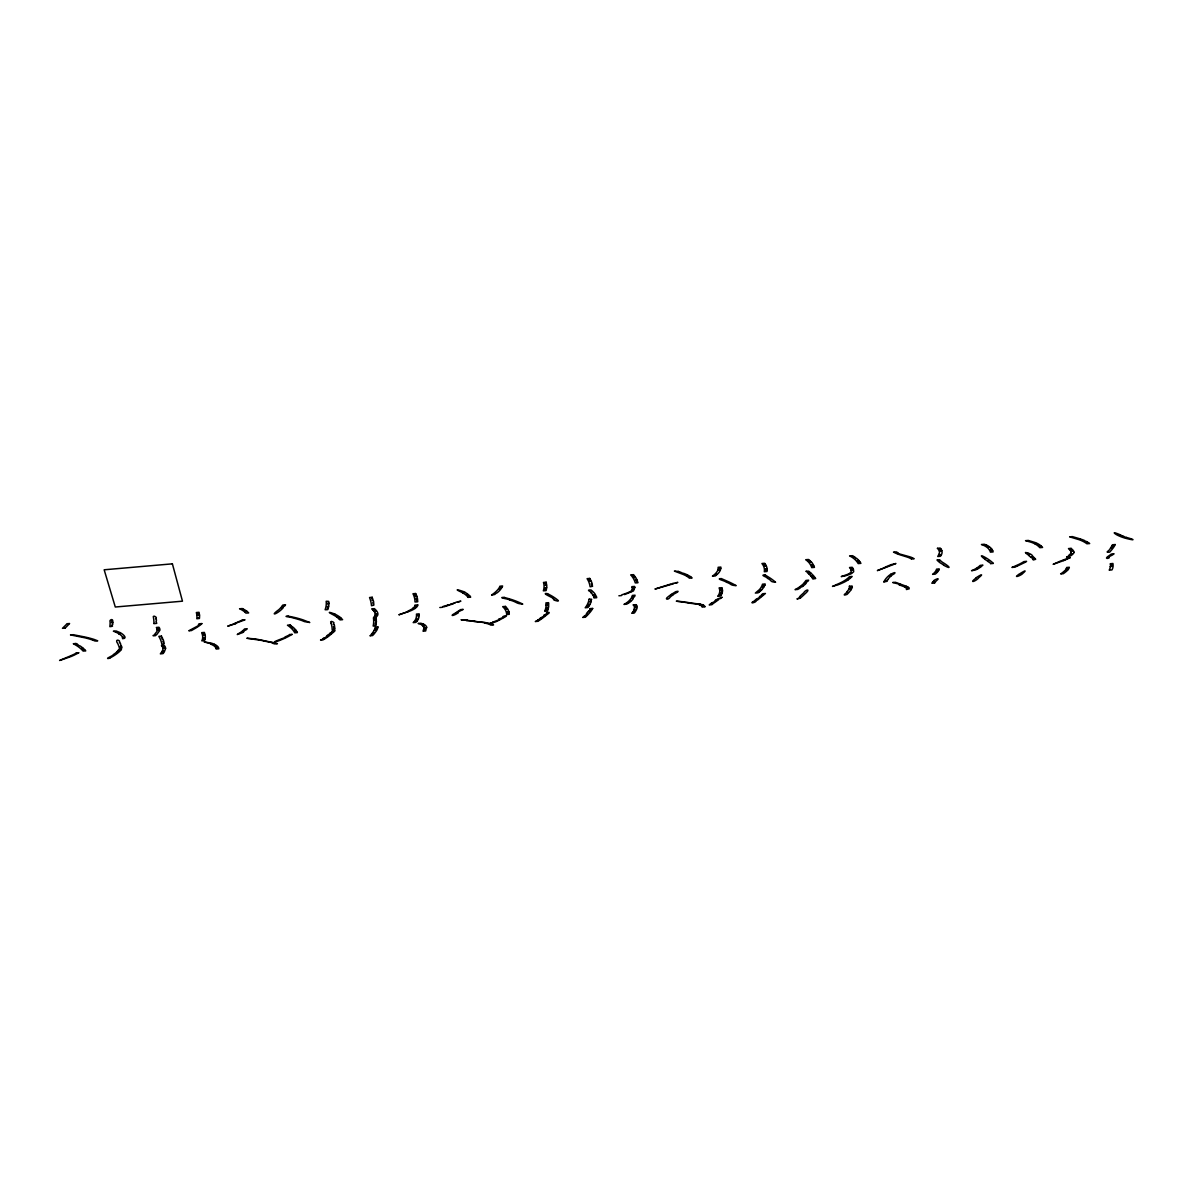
<?xml version="1.0" encoding="UTF-8"?>
<svg xmlns="http://www.w3.org/2000/svg" width="1193" height="1193" viewBox="0 0 1193 1193"><rect width="100%" height="100%" fill="white"/><g stroke="black" fill="none" stroke-linecap="round" stroke-linejoin="round"><path stroke-width="1.5" d="M886.339 567.003L877.377 570.597L893.676 564.453M156.596 623.193C156.223 620.256 155.448 622.835 156.507 620.151C155.985 617.691 154.792 620.077 156.238 618.123C157.625 617.646 151.839 613.798 153.554 618.257A40.875 31.376 15.3 0 1 153.942 623.432M936.073 571.641L937.504 572.014A14.555 11.557 -18.1 0 1 935.282 574.116L932.598 574.355A15.733 12.482 -18 0 0 933.537 573.565A12.497 9.917 -18 0 0 935.566 571.253A9.544 7.561 -18.1 0 0 936.565 569.15L939.264 568.912A9.007 7.128 -18.2 0 1 938.816 570.045L937.191 570.418L938.682 570.299A10.588 8.396 -18.1 0 1 937.713 571.745L936.073 571.894M852.234 587.045L852.249 586.896A2.505 1.998 -14.9 0 0 852.041 586.017L849.356 586.24M1126.222 537.357C1142.044 541.831 1126.013 539.117 1120.018 536.343A45.349 34.612 -25.5 0 1 1116.201 534.509C1109.401 530.095 1122.255 535.523 1120.466 535.075A45.766 34.91 -25.5 0 0 1122.762 536.104L1122.673 536.254M939.145 553.865L937.728 556.52L940.442 556.296A9.768 7.769 -18.7 0 0 941.232 555.118L939.741 555.252L941.366 554.864A7.755 6.174 -18.7 0 0 941.874 550.734L940.263 550.868L941.784 550.495A9.156 7.292 -18.7 0 0 941.113 549.168L939.458 549.302L940.949 548.929A11.483 9.126 -18.6 0 0 940.203 548.064L937.474 548.303M631.604 597.216L631.813 596.783A21.146 17.358 -4.5 0 0 632.394 595.426L635.079 595.203A21.31 17.507 -4.6 0 1 634.601 596.321L633.006 596.47L634.482 596.575L632.066 598.155L633.289 598.618A17.284 14.197 -4.8 0 1 631.38 600.854L629.71 600.989L630.694 601.481A18.089 14.853 -4.8 0 1 629.188 602.644L627.443 602.793L628.457 603.121A25.739 21.176 -4.6 0 1 626.608 604.18L623.939 604.419A19.416 15.941 -4.6 0 0 631.395 597.932M1111.533 546.543C1109.714 547.691 1114.083 547.796 1110.638 547.9M934.566 583.004L935.909 581.274A21.206 16.583 -18.2 0 1 936.535 580.618C941.784 576.487 932.732 580.409 933.567 581.14A17.82 13.958 -18.1 0 0 933.045 581.707L934.477 581.587L932.822 581.96A10.588 8.306 -18 0 0 931.867 583.243L934.537 583.049M1110.519 548.064C1109.46 551.39 1103.987 552.493 1109.609 552.18A43.887 33.851 -23.1 0 0 1112.398 548.959L1113.352 547.691A17.701 13.541 -23.3 0 0 1115.201 544.545M1068.227 569.523L1067.094 570.716A29.393 22.697 -21.8 0 1 1063.321 573.684L1060.652 573.937A26.216 20.236 -21.7 0 0 1064.812 570.597L1066.438 570.433L1065.528 569.762A7.337 5.622 -21.7 0 0 1066.169 568.867L1067.795 568.479L1066.303 568.614A4.384 3.355 -21.8 0 0 1066.646 567.495L1069.346 567.257A5.592 4.295 -21.8 0 1 1068.197 569.508M804.41 582.482L804.947 581.826A22.354 18.163 -12.8 0 0 805.931 580.439L808.63 580.201A22.324 18.149 -12.9 0 1 807.81 581.364L804.693 583.243L806.11 583.362A25.441 20.684 -12.8 0 1 803.098 586.017L801.368 586.166L802.725 586.3A29.691 24.173 -12.8 0 1 802.069 586.777L798.669 588.015L799.966 588.134A42.441 34.716 -12.6 0 1 797.729 589.417L795.045 589.64A30.272 24.68 -12.7 0 0 804.47 582.676M1080.261 538.923L1072.373 536.611L1069.644 536.85L1079.039 539.683A50.926 39.011 -21.3 0 1 1080.306 540.146L1080.933 540.026M198.992 624.103L198.858 624.222A20.251 15.822 13.5 0 1 198.396 624.64L199.395 625.102L188.792 630.784L191.447 630.56L195.95 627.965A85.956 67.434 15.8 0 0 197.889 626.743L200.051 625.221A30.198 23.606 13.8 0 0 200.618 624.774A22.264 17.403 13.5 0 0 201.528 623.999L201.721 623.805M65.138 628.07C68.135 625.132 66.733 626.37 69.209 623.954A34.418 26.052 17.4 0 0 69.567 623.507L66.897 623.745A36.267 27.424 17.5 0 1 65.943 624.893L62.468 628.293L65.078 628.115M975.561 578.411C968.358 583.988 976.456 580.916 978.767 577.74C987.058 570.761 974.308 578.56 975.725 578.262M754.751 600.333L757.033 599.751M757.644 599.945L765.429 593.488L762.745 593.726L761.417 594.919L762.804 595.039L759.449 596.589L760.702 596.813L755.706 599.602L757.033 599.512M752.932 601.749C749.472 603.837 755.423 602.704 756.347 600.944M1018.613 574.638C1012.544 578.381 1021.208 575.727 1023.176 573.058C1029.902 567.137 1016.794 575.593 1018.733 574.549M113.514 654.569C115.87 654.39 102.449 659.893 109.786 658.208M719.916 598.811L722.197 597.216L717.082 599.154M715.964 599.93L715.114 600.511L716.441 600.392M718.693 599.647L713.593 603.255A21.578 17.388 -9.5 0 0 711.878 604.687L709.209 604.926A19.327 15.584 -9.3 0 1 710.566 603.762L712.266 603.613M890.768 574.31C897.494 570.612 894.705 573.922 892.603 574.698A22.011 17.403 -16.9 0 0 891.246 575.757L889.546 576.159L890.947 576.04A16.732 13.257 -16.8 0 0 887.935 579.47M671.331 594.412L675.715 591.683C683.35 589.745 670.034 595.739 673.016 594.86A27.275 22.1 -7.9 0 0 670.406 596.903C668.214 600.541 663.815 599.512 668.557 596.44A33.255 26.902 -7.9 0 1 671.346 594.412M238.883 633.513L237.258 634.527L242.537 632.648A45.692 36.014 12.8 0 0 243.775 631.783L242.403 631.649L246.25 629.725A21.34 16.777 11.9 0 0 247.205 628.711L244.55 628.95A23.92 18.805 12.1 0 1 242.582 630.858L242.447 630.978A45.826 36.088 12.9 0 1 238.883 633.513M455.95 612.695L460.528 609.623L463.197 609.384L456.815 612.635L458.037 612.814M455.458 612.993C447.957 617.079 454.965 615.469 457.873 612.919M849.073 573.654L851.698 572.715L850.311 572.834A3.132 2.52 -15.3 0 0 851.131 570.448L852.607 569.971L851.012 570.105A9.007 7.262 -15 0 0 850.743 569.449M839.991 584.078L843.376 582.542A30.302 24.546 -14.8 0 0 848.342 579.738L846.97 579.589L848.715 579.44A23.249 18.79 -14.9 0 0 849.834 578.575C851.936 577.337 846.911 578.217 850.922 577.636A22.921 18.521 -14.9 0 0 852.13 576.443L849.431 576.681A22.876 18.506 -14.8 0 1 847.03 578.903A31.913 25.888 -14.7 0 1 839.917 583.094L837.054 584.406M1062.202 560.307L1070.3 557.593L1064.902 560.084M836.815 584.51L832.49 586.419L838.903 584.54M1064.723 560.158L1063.798 560.561M1060.711 560.949L1053.151 564.304L1063.604 560.635M1014.199 566.481L1018.33 564.632A50.911 40.159 -21.3 0 0 1019.672 563.991L1021.044 563.275A33.613 26.365 -21.2 0 0 1023.877 561.605L1026.576 561.366A32.211 25.247 -21.3 0 1 1024.459 562.649L1016.943 566.228M1016.898 566.243L1015.094 567.003M894.154 564.259L895.928 563.499L890.962 564.692M1013.901 566.6L1011.903 567.436L1014.602 567.197M890.649 564.826L885.176 567.152L886.623 567.107M455.935 602.182L460.871 601.138L457.486 602.361M843.869 575.682L846.836 574.623A19.55 15.822 -15.3 0 0 849.088 573.669M846.091 575.608L849.207 574.519A24.188 19.595 -15.4 0 0 851.325 573.654L853.681 571.775L853.442 569.21M842.914 576.01L841.244 576.577L845.375 575.846M450.507 604.061L455.234 602.972L454.145 602.823M453.176 603.837L443.811 606.879M621.866 594.83L625.922 593.428A41.054 34.12 -4.6 0 0 627.906 592.667L628.338 592.474A21.37 17.641 -4.9 0 0 628.92 592.22L630.769 592.056L629.516 591.922A6.83 5.607 -5.2 0 0 632.424 589.61M624.535 594.591L633.468 590.938L634.885 587.403M446.063 605.522L448.762 605.134L447.718 604.985M444.78 605.955L442.842 606.566M675.611 583.109L677.833 582.378L672.434 583.496M670.869 583.988L654.957 589.074L673.657 583.72M246.668 611.129L244.953 611.04L246.369 610.92A19.207 15.106 11.6 0 0 244.714 609.847L242.716 609.608L244.088 609.489A27.32 21.429 11.6 0 0 242.239 608.549L239.569 608.773A21.519 16.896 11.7 0 1 245.385 612.412M720.333 570.105L718.827 569.986L720.438 569.851A9.723 8.008 -9.5 0 0 720.796 568.435L719.26 568.315L720.826 568.181A9.022 7.426 -9.5 0 0 720.84 567.078L718.126 567.301A9.246 7.605 -9.4 0 1 717.947 569.374M766.383 566.108L764.788 566.257L766.279 565.885A14.808 12.109 -11.3 0 0 765.563 564.543L763.938 564.692L765.414 564.319A15.509 12.691 -11.3 0 0 764.624 563.275L761.909 563.514A14.883 12.184 -11.2 0 1 764.087 567.54A15.017 12.288 -11.2 0 1 764.31 571.715L767.01 571.477A15.628 12.78 -11.3 0 0 767.129 570.373L765.578 570.254L767.129 570.12A14.987 12.258 -11.3 0 0 767.069 568.748L765.503 568.882L767.039 568.509A14.555 11.9 -11.4 0 0 766.428 566.243M811.508 562.201L809.853 562.35L811.3 561.978L809.987 560.695L808.317 560.844L809.734 560.471A23.129 18.775 -13 0 0 808.451 559.487L805.737 559.711A22.458 18.238 -12.9 0 1 807.944 561.545A21.071 17.12 -13 0 1 809.704 563.588A21.399 17.373 -13 0 1 811.732 567.614L814.446 567.376A22.175 17.999 -13 0 0 814.058 566.302L812.463 566.451L813.954 566.079A21.355 17.328 -13.1 0 0 813.298 564.736L811.687 564.885L813.164 564.513A20.907 16.97 -13.1 0 0 811.598 562.306M1035.449 542.621L1028.262 540.429L1025.533 540.668L1030.648 542.099A34.09 26.455 -20.6 0 1 1034.987 543.889L1035.211 544.023M858.9 560.546L857.454 560.919L859.094 560.77M1126.043 537.297C1123.418 537.67 1126.267 536.895 1122.762 536.104M153.927 623.626L156.581 623.402M491.68 595.053C497.332 594.203 493.41 594.382 497.183 592.757A24.844 20.49 2.1 0 0 500.836 589.133L499.36 588.999L501.522 588.119A16.851 13.898 1.8 0 0 501.97 587.388L500.478 587.269L502.104 587.135A14.987 12.348 1.7 0 0 502.626 585.987L499.927 586.21A15.912 13.108 1.9 0 1 498.823 588.358L498.54 588.775A31.182 25.754 2.5 0 1 491.605 594.964M467.999 597.365L470.698 597.126A13.168 10.737 2.9 0 0 469.908 596.097L468.282 596.246L469.699 595.874A14.152 11.542 2.9 0 0 468.819 594.994L466.717 594.755L468.103 594.382A20.997 17.105 3.1 0 0 464.733 592.25C466.403 592.31 450.775 587.254 460.244 591.594A33.046 26.798 3.4 0 1 462.63 592.787L463.063 593.025M712.579 576.189L715.278 575.951A22.249 18.372 -9.1 0 0 716.814 574.728L715.412 574.608L717.754 573.848A12.84 10.573 -9.4 0 0 720.363 570.105M911.467 558.98L914.181 558.742A19.774 15.748 -17.1 0 0 912.362 557.802L910.587 557.951L911.899 557.593A34.701 27.558 -16.6 0 0 909.782 556.803L896.778 553.179L898.105 552.821A31.272 25.187 -18.8 0 1 896.241 551.867L893.512 552.105A32.181 25.933 -18.7 0 0 895.809 553.239L897.032 553.761A57.562 46.542 -19.8 0 0 900.297 554.924L907.068 557.027A27.036 21.504 -16.8 0 1 911.512 558.935M199.32 623.775L201.99 623.536M417.61 604.881L414.925 605.119A4.31 3.504 5.1 0 1 414.717 606.223L416.208 606.342L414.597 606.476A6.591 5.354 5.2 0 1 413.33 607.953L414.746 608.087L413.017 608.236M1071.21 548.333L1068.496 548.571A22.652 17.448 -21.7 0 1 1069.569 549.585L1071.239 549.436L1069.778 549.809A10.722 8.247 -22.1 0 1 1070.732 551.106L1072.343 550.972L1070.822 551.345A4.31 3.311 -22.3 0 1 1071.06 552.314M1115.157 544.545L1112.428 544.769A11.572 8.843 -23.3 0 1 1111.891 545.917L1113.397 545.783L1111.757 546.17M118.793 633.677L120.165 633.558L118.42 633.468A21.176 16.076 14.7 0 0 116.854 632.663C114.901 632.022 119.658 631.962 115.617 632.096A37.401 28.244 14.6 0 0 113.38 631.201L116.049 630.978A35.954 27.171 14.6 0 1 118.703 632.051C121.522 632.663 128.933 638.583 122.536 638.687A5.234 3.997 14.7 0 0 122.521 637.763L124.012 637.48L122.417 637.375M591.161 592.832C593.965 592.772 584.078 589.581 591.042 589.998C591.847 590.654 592.638 591.355 593.368 592.086A23.547 19.252 -2.6 0 1 594.83 593.711L596.545 596.858A5.711 4.683 -3.4 0 1 596.679 597.708L593.995 597.932A5.711 4.683 -3.3 0 0 593.86 597.096M632.275 589.267L633.856 589.133L632.32 589.029A4.996 4.116 -5.2 0 0 632.186 587.657L633.692 587.284L632.126 587.418A9.619 7.904 -5 0 0 631.798 586.658L634.497 586.434A9.455 7.769 -5.1 0 1 634.84 587.269M439.814 607.52L442.484 607.282M1070.524 553.806L1071.985 553.671L1070.315 554.059A9.708 7.486 -22.3 0 1 1068.764 555.461M374.96 615.543L376.451 615.648L374.841 615.797M1068.645 555.58L1070.032 555.461L1066.572 557.101L1071.105 555.55A8.769 6.74 -22.4 0 0 1074.162 552.434M593.801 596.873L595.292 596.5L593.726 596.634A10.722 8.783 -3 0 0 593.085 595.322L594.546 594.949L592.951 595.083A19.312 15.807 -2.7 0 0 591.266 592.936M618.884 595.784L621.553 595.561M990.667 563.663L993.366 563.424M121.641 646.457L120.12 646.591L122.044 647.739L119.404 647.963L118.942 646.517A52.283 39.265 15.5 0 0 117.958 643.996C113.931 638.419 120.031 640.164 119.598 641.566C119.718 643.668 118.748 641.461 120.538 643.624C121.075 646.248 119.807 643.907 121.582 646.293M884.043 581.96L886.936 581.304A23.353 18.477 -17 0 1 887.294 580.603L885.817 580.723L887.428 580.35A17.999 14.256 -16.9 0 1 887.95 579.47M377.883 626.936L375.228 627.16A9.648 7.725 6.7 0 1 375.034 628.249L376.556 628.353L374.975 628.502A14.48 11.602 6.9 0 1 374.423 629.889L375.884 629.889M590.073 608.624L592.742 608.385M633.185 604.896L635.854 604.672M467.194 620.077L461.035 619.749L487.549 622.88A28.871 23.174 1.5 0 1 491.203 623.775L491.829 624.028A6.77 5.473 1.3 0 1 493.544 624.893L490.875 625.147A6.412 5.19 1.4 0 0 489.473 624.386L490.383 624.118M467.238 620.315L466.254 620.405L474.546 621.046M503.297 617.184C500.165 616.721 512.229 613.426 502.864 618.138A97.677 81.258 4.1 0 1 495.677 621.851L490.472 623.238L493.738 622.448M547.169 613.396C543.769 612.62 552.985 611.01 547.348 614.306A68.165 56.325 1.3 0 1 544.888 616.363A86.895 72.102 2 0 1 537.954 621.285L535.299 621.523L538.908 620.151M590.863 609.623L589.715 609.265A22.607 18.506 -2.4 0 0 589.983 608.788M635.78 605.761L634.199 605.895A3.281 2.684 -5.3 0 0 633.379 605.045M682.724 601.734L676.327 601.183L700.052 604.165M849.55 587.314L851.071 587.18L849.505 587.553A7.039 5.637 -14.7 0 1 848.969 588.91M422.397 624.401L421.174 624.565A6.547 5.264 4.4 0 1 422.889 625.699M503.327 617.422L498.778 619.167L500.031 619.063M547.199 613.634L543.829 615.275L545.186 615.17M590.878 609.862L588.328 611.353L589.67 611.323M635.794 605.984L634.318 606.119A3.967 3.236 -5.3 0 1 634.452 607.461L635.988 607.326M682.739 601.943L681.695 602.033L689.435 602.719M422.859 625.714L424.454 625.579M474.59 621.27L473.576 621.359L485.566 622.701M848.954 588.954L850.43 588.835L848.611 589.566A22.488 18.089 -14.3 0 1 846.985 591.743C850.117 590.669 839.44 596.992 847.03 594.412A39.727 32.092 -14 0 0 850.698 590.252M374.304 630.143L375.899 630.008M424.499 625.818L423.053 625.937A5.592 4.504 4.5 0 1 423.769 628.249L425.29 628.115M500.061 619.301L492.515 622.314L493.708 622.224M545.201 615.394L540.116 618.213L541.443 618.108M589.7 611.562C588.149 610.727 584.689 615.066 587.284 614.141M636.003 607.565L634.408 607.983A12.825 10.454 -4.9 0 1 633.587 610.145L635.064 610.026M688.421 603.047L689.45 602.957M716.456 600.631L711.028 603.39L712.266 603.375M899.194 584.868L900.461 584.51L892.722 582.497L895.406 582.273L906.412 586.315M1110.34 566.645L1111.906 566.272L1110.355 566.407A15.062 11.438 -22.5 0 0 1110.385 565.974L1111.921 564.677L1110.355 564.811A22.354 17 -22.3 0 0 1110.236 563.737L1112.935 563.499A21.817 16.583 -22.4 0 1 1113.069 564.796L1113.084 564.99A12.437 9.425 -22.6 0 1 1111.98 569.926L1109.162 570.135A10.573 8.023 -22.6 0 0 1110.31 566.794M327.046 636.585C324.72 637.33 329.089 633.259 330.864 633.886C326.822 633.2 335.218 631.768 331.863 631.44A32.927 26.261 9.3 0 0 332.4 630.858L335.039 630.635A34.522 27.558 9.2 0 1 333.995 631.768L328.522 636.376A72.549 58.144 10.8 0 1 323.184 639.806L320.544 640.044L324.377 638.643M374.095 632.529L372.693 632.648L373.573 631.395A21.37 17.12 7.2 0 0 374.214 630.307M485.611 622.94L485.104 623.149A26.276 21.086 1.6 0 1 488.578 624.014L490.353 623.879M700.172 604.419L688.495 603.061M214.889 646.502L216.321 646.382L214.651 646.278A13.615 10.513 11.8 0 0 211.161 644.309M327.106 636.823L323.049 638.523L324.332 638.404M374.14 632.767L372.499 632.901A35.417 28.378 7.8 0 1 371.277 634.363L372.648 634.244M425.319 628.353L423.783 628.487A10.305 8.291 4.7 0 1 423.515 629.859L424.991 629.725M541.473 618.332L537.581 620.017L538.878 619.913M587.314 614.38L584.212 616.006L585.584 615.886M635.079 610.264L632.722 611.741L634.094 611.696M700.187 604.657L699.009 604.747A10.2 8.262 -8.2 0 1 700.202 605.119A4.593 3.728 -8.3 0 1 701.544 605.88M701.529 605.88L703.169 605.746M753.365 601.421L754.707 601.302M799.981 597.395C797.535 597.395 804.634 592.682 804.231 592.056C806.364 589.372 811.151 588.626 804.574 594.218A106.55 88.476 -10.7 0 1 800.235 598.185L796.939 598.975L799.981 597.633M372.693 634.467L369.905 635.78L372.559 635.556A42.381 34.015 8 0 0 374.229 633.796L376.227 631.157A15.181 12.154 6.8 0 0 377.987 626.951M425.021 629.964L423.455 630.098A15.628 12.571 4.9 0 1 423.023 631.201L425.662 630.978L426.438 627.667M585.614 616.125L582.691 617.437L585.36 617.213A61.753 50.926 -0.9 0 0 588.149 614.47L590.326 611.994A35.253 28.915 -2 0 0 591.445 610.503L592.011 609.653A24.114 19.744 -2.4 0 0 592.653 608.549M634.124 611.934L631.708 613.217L634.378 612.978A24.248 19.819 -4.5 0 0 636.615 609.265A8.754 7.128 -5.2 0 0 637.211 606.551A3.445 2.804 -5.4 0 0 636.928 605.776A3.251 2.654 -5.4 0 0 636.063 604.806M703.184 605.984L701.752 606.104A2.804 2.282 -8.4 0 1 702.17 607.148L704.824 606.76M753.007 601.69L754.722 601.54M1080.485 538.997L1081.768 539.445A50.941 38.996 -21.3 0 1 1083.035 539.907C1086.748 541.1 1082.871 541.04 1086.51 541.503A32.584 24.978 -21.9 0 1 1087.196 541.89C1089.254 542.726 1084.139 542.651 1088.284 542.561A27.931 21.414 -22.1 0 1 1089.656 543.546L1086.927 543.784A32.763 25.142 -21.9 0 0 1081.544 540.683L1080.664 540.295M899.373 584.928L903.727 586.538A20.818 16.419 -16.1 0 1 904.324 586.807L906.098 586.658L904.771 587.016A7.561 5.98 -16.6 0 1 905.711 587.582L907.888 588.089L906.397 588.462A2.774 2.192 -16.8 0 1 906.412 589.536L909.17 588.82A2.49 1.968 -16.9 0 0 908.842 587.806L908.529 587.463M680.89 572.327C683.634 573.893 682.232 572.536 686.05 574.295A33.493 27.32 -7.2 0 1 688.286 575.324L686.944 575.682L689.226 575.846A18.626 15.241 -7.7 0 1 690.658 576.741L689.256 577.114L690.941 576.965A14.45 11.841 -7.8 0 1 692.119 577.964L689.42 578.202A15.345 12.571 -7.7 0 0 687.362 576.592L685.826 575.682A34.343 28.021 -7 0 0 683.127 574.429L674.403 571.104L678.504 571.432M680.129 572.043C675.864 572.058 680.472 572.058 678.638 571.477M263.578 640.954L273.182 642.788L272.377 643.221A40.681 31.51 9.6 0 1 274.808 643.937L277.432 643.713A41.815 32.405 9.5 0 0 274.793 642.923L255.943 639.001L246.847 638.24L263.578 640.745M211.176 644.28L212.339 644.116L204.137 641.923L211.504 643.176A29.527 22.712 11.7 0 1 214.412 644.309M423.411 624.148L422.784 623.879A20.564 16.478 4.5 0 0 420.771 623.238L418.117 623.462A20.937 16.762 4.6 0 1 420.011 624.073L422.382 624.342M214.412 644.309L214.77 644.488A13.138 10.155 11.7 0 1 216.291 645.309L217.648 646.382A4.996 3.877 11.7 0 1 218.632 647.948L218.707 648.202A6.144 4.772 11.7 0 1 218.811 648.813L216.172 649.037A5.801 4.504 11.8 0 0 215.918 647.993L217.409 647.859L215.829 647.754A4.981 3.862 11.7 0 0 215.008 646.606M334.711 613.977C323.094 609.817 333.801 615.066 333.712 615.096A29.363 23.293 8.4 0 1 337.052 617.199L338.752 617.303L337.336 617.422A17.612 14.033 8.2 0 1 338.812 618.66L340.467 618.764L339.036 618.884A11.602 9.261 8.1 0 1 339.93 619.898L342.6 619.659L340.601 617.661M993.202 563.29C989.236 558.906 975.68 551.777 984.076 558.607C987.55 558.279 982.928 558.756 986.029 560.039C987.178 561.56 990.369 560.546 987.819 561.396C990.488 563.26 989.37 561.679 990.503 563.528M810.733 572.908L808.72 571.193L805.842 571.298L808.735 572.148L807.318 572.506L808.705 573.773L810.375 573.624L808.943 573.997L810.688 575.801A30.586 24.68 -12.3 0 1 811.061 576.234L812.687 576.085L811.24 576.458L812.194 577.755L813.805 577.606L812.344 577.979A14.972 12.094 -13 0 1 812.925 579.023L815.49 578.516M850.639 569.24L851.862 568.42L850.236 568.554A20.221 16.284 -14.5 0 0 849.505 567.525L852.22 567.286A19.327 15.569 -14.7 0 1 853.055 568.509L853.099 568.569A13.377 10.767 -14.9 0 1 853.338 569.001M331.162 623.462C328.776 619.286 335.367 622.686 333.786 623.149C333.951 625.102 331.863 623.178 334.234 624.714C335.829 626.832 331.222 626.981 334.637 626.713A27.931 22.175 8.9 0 1 334.786 628.055C330.968 627.757 338.857 629.501 332.161 629.591A29.825 23.666 9.1 0 0 331.147 623.462M196.756 614.514L196.651 613.918A21.116 16.448 13.6 0 0 196.338 612.531L199.007 612.292A20.833 16.24 13.6 0 1 199.261 613.366L197.725 613.5L199.38 614.037L199.499 614.977L198.008 615.349L199.529 615.215A26.887 20.937 13.7 0 1 199.559 615.663L199.559 617.482L197.993 617.78L199.499 618.436L196.83 618.749A29.586 23.025 13.9 0 0 196.77 614.514M246.668 611.129A14.838 11.691 11.6 0 1 248.651 612.874L245.967 613.113A14.212 11.184 11.7 0 0 245.311 612.471M463.033 593.07A15.986 13.019 3.1 0 1 468.088 597.32M718.201 569.434A15.27 12.586 -9.2 0 1 712.46 576.055M937.43 548.333A9.469 7.531 -18.6 0 1 939.413 553.865M1035.584 542.681A29.989 23.278 -20.8 0 1 1037.701 543.665L1037.925 543.784A24.829 19.267 -21 0 1 1039.506 544.724L1038.089 545.097L1040.385 545.365A21.295 16.523 -21.1 0 1 1041.37 546.2L1039.923 546.573L1041.608 546.424A19.878 15.434 -21.2 0 1 1042.563 547.453L1039.834 547.691A22.16 17.209 -21 0 0 1035.196 544.038M118.763 633.811A8.336 6.353 14.7 0 1 122.67 637.301M157.208 629.427A5.204 4.011 14 0 1 157.237 630.113L158.788 630.217L157.222 630.351A6.562 5.055 14 0 1 156.82 631.589L155.105 633.811A24.978 19.252 14.7 0 1 154.777 634.124C157.163 634.542 149.393 636.137 155.284 635.705A46.363 35.79 15.4 0 0 156.865 634.408L159.847 630.322A5.294 4.086 13.9 0 0 159.862 629.203A5.726 4.414 13.9 0 0 158.982 627.264L156.328 627.488A6.189 4.772 14 0 1 156.939 628.532L158.55 628.636L157.029 628.756A5.339 4.116 14 0 1 157.178 629.278M334.681 614.007A30.287 24.024 8.3 0 1 340.631 617.631M374.841 615.797A7.128 5.741 6.8 0 1 373.961 616.945L376.63 616.721L377.614 615.349A4.817 3.892 6.6 0 0 377.883 613.769A6.442 5.19 6.6 0 0 377.555 612.501L377.152 611.711A11.125 8.947 6.8 0 0 376.257 610.488A16.881 13.57 6.9 0 0 374.378 608.639L371.724 608.862A19.327 15.509 7.1 0 1 372.798 609.847L374.468 609.951L373.021 610.07A13.302 10.692 7 0 1 374.095 611.353L375.72 611.457L374.244 611.591A6.979 5.622 6.8 0 1 375.228 613.918L376.764 614.022L375.213 614.156A4.712 3.788 6.7 0 1 375.034 615.364M417.893 604.94A6.651 5.398 5.1 0 1 415 608.311M415.134 608.46A35.104 28.662 6.2 0 1 410.601 610.816L398.865 614.798L409.169 611.219L407.946 611.084A32.36 26.395 6.2 0 0 412.972 608.37M810.644 572.968A31.883 25.724 -12.4 0 1 815.594 578.456M1071.06 548.497A11.87 9.141 -22.1 0 1 1074.043 551.956M1071.046 552.538A3.042 2.341 -22.3 0 1 1070.628 553.641M883.804 581.901A20.356 16.12 -16.8 0 1 890.709 574.251M120.761 650.17A14.51 11.02 14.8 0 0 121.507 649.052L118.868 649.29A14.51 11.02 14.9 0 1 118.122 650.394L119.554 650.528L117.898 650.677A20.803 15.792 15.1 0 1 117.421 651.229C115.199 652.72 120.075 651.87 116.243 652.407A41.159 31.257 15.7 0 1 113.514 654.569M120.642 650.319A20.997 15.956 15 0 1 119.897 651.169L119.598 651.482A57.383 43.649 16.2 0 1 109.681 658.089M423.53 624.163A5.98 4.817 4.3 0 1 426.87 627.607M700.052 604.195A17.149 13.854 -8.1 0 1 703.065 604.926M703.02 605A3.504 2.833 -8.5 0 1 704.959 606.715M849.371 586.24A2.714 2.162 -14.8 0 1 849.535 587.314M852.369 587.06A10.976 8.798 -14.7 0 1 850.594 590.207M906.382 586.33A11.766 9.29 -16.5 0 1 908.574 587.418M112.783 622.403C109.338 622.91 113.902 622.12 112.709 624.55C109.398 625.729 115.855 625.997 109.86 626.668A51.985 39.399 16.7 0 0 110.099 623.909L110.114 623.372A49.465 37.52 16.6 0 0 110.114 622.03C108.891 619.913 112.813 618.421 112.738 620.733C109.294 621.583 113.544 620.211 112.783 622.403M328.97 603.061L327.389 603.897L328.955 604.001L328.686 606.312L327.076 606.596L328.612 606.715A28.229 22.622 9.7 0 1 328.254 608.117C324.854 607.61 331.52 609.996 325.122 609.727A28.125 22.533 9.8 0 0 326.286 603.3L326.256 602.182A26.738 21.429 9.7 0 0 326.166 601.272C331.758 601.227 326.375 601.943 328.97 603.061M376.362 621.076C377.197 623.596 373.17 622.865 376.227 623.462A30.243 24.233 7.6 0 1 376.093 624.491C372.47 624.178 379.717 625.982 373.155 626.057A33.389 26.723 7.8 0 0 373.633 619.793L373.439 617.81L376.093 617.571L376.227 618.645L374.691 618.779L376.257 618.884L376.347 620.241L374.796 620.375L376.362 621.076M546.081 605.149L546.081 605.179A19.938 16.284 -0.3 0 1 544.649 611.263L547.289 611.025A18.999 15.524 -0.5 0 0 547.796 609.906L546.305 609.802L547.885 609.653A19.192 15.688 -0.4 0 0 548.333 608.266L546.812 608.147L548.392 608.012A20.072 16.404 -0.4 0 0 548.735 605.597L547.214 605.716L548.735 604.419L547.169 603.882L548.705 603.747A22.264 18.193 -0.3 0 0 548.571 602.674L545.902 602.912A22.19 18.134 -0.2 0 1 546.036 604.195L546.081 605.149M852.712 556.758C856.485 556.236 855.142 559.442 856.529 558.309A24.665 19.863 -14.8 0 1 860.123 562.097L858.632 562.455L860.272 562.306A25.441 20.49 -14.8 0 1 860.928 563.35L858.214 563.588A24.949 20.102 -14.7 0 0 852.682 557.698L851.668 557.042A27.812 22.399 -14.6 0 0 849.595 555.908L852.324 555.684A28.035 22.578 -14.7 0 1 854.099 556.639L852.712 556.758M419.19 615.185C419.399 617.228 416.745 616.363 418.937 617.139A14.271 11.542 5.2 0 1 418.206 619.256L416.596 619.391L418.072 619.51A13.511 10.916 5.2 0 1 417.162 620.942L415.507 621.091L416.954 621.195A14.987 12.109 5.2 0 1 415.85 622.373L413.196 622.597A13.988 11.304 5.3 0 0 416.059 618.257A16.598 13.406 5.4 0 0 416.461 614.082L419.161 613.858A18.745 15.151 5.4 0 1 419.19 614.932L417.639 615.066L419.19 615.185M202.676 637.226L202.661 637.763A13.108 10.17 12.7 0 1 201.796 640.85L204.435 640.626A13.257 10.275 12.6 0 0 204.913 639.508L203.406 639.403L204.987 639.254A13.048 10.126 12.6 0 0 205.271 637.882L203.735 637.778L205.3 637.644A14.823 11.498 12.7 0 0 205.181 635.258L203.675 635.392L204.987 634.363L203.213 633.602L204.719 633.468A21.399 16.568 12.9 0 0 204.331 632.424L201.677 632.648A21.086 16.329 12.9 0 1 202.139 633.915L202.333 634.587A16.12 12.497 12.8 0 1 202.691 637.226M939.547 560.829C935.387 561.172 945.452 565.273 943.499 565.109C951.537 569.672 950.597 567.093 942.187 562.082A30.705 24.337 -19.9 0 1 941.441 561.5A16.478 13.063 -19.4 0 1 939.652 559.741L936.967 559.949A12.422 9.857 -19.1 0 0 937.877 560.964L939.547 560.829M165.559 648.56L164.306 651.93A23.472 17.984 13.9 0 1 162.979 653.615L160.354 653.839A24.576 18.82 14 0 0 161.294 652.705L162.934 652.556L161.473 652.452A16.359 12.541 13.7 0 0 162.323 651.035L163.933 650.886L162.442 650.781A8.664 6.636 13.5 0 0 162.949 648.381L164.455 648.246L162.889 648.142A5.667 4.34 13.4 0 0 162.74 647.486A5.234 4.011 13.4 0 0 162.457 646.83L163.933 646.71L162.323 646.606A5.607 4.295 13.4 0 0 161.473 645.607L164.127 645.383A5.458 4.19 13.3 0 1 165.38 647.232A5.831 4.474 13.3 0 1 165.559 648.306L165.559 648.56M977.082 568.345L978.379 568.479A25.992 20.535 -19.7 0 1 975.382 570L971.549 570.716L972.847 570.165A24.292 19.192 -19.6 0 0 977.395 567.644A18.939 14.927 -19.6 0 0 980.199 565.378L982.898 565.139A17.82 14.033 -19.7 0 1 982.137 565.84L979.781 566.75L981.168 566.63A21.101 16.642 -19.7 0 1 978.856 568.196L977.082 568.345M985.254 545.276L987.029 545.365A19.834 15.584 -19.8 0 1 989.116 546.573L987.7 546.946L989.415 546.797A15.822 12.437 -19.9 0 1 991.741 549.034L990.25 549.421L991.89 549.272A13.272 10.439 -20 0 1 992.651 550.599L991.144 550.972L992.755 550.838A12.348 9.708 -20.1 0 1 993.113 551.912L990.399 552.15A12.482 9.812 -20 0 0 989.772 550.51L988.43 548.586A20.43 16.061 -19.7 0 0 981.451 544.53L984.21 544.247A23.577 18.521 -19.6 0 1 986.581 545.156L985.254 545.276M1027.665 553.209L1026.248 553.567L1029.604 554.67L1028.172 555.028L1030.797 557.235L1032.467 557.086L1031.035 557.459L1033.958 558.578L1032.497 558.95L1033.332 559.964L1035.688 559.278A37.132 28.781 -20 0 0 1032.929 556.505C1031.751 552.702 1020.82 551.658 1027.665 553.209M1108.461 556.997C1111.965 558.115 1101.914 560.099 1109.326 555.535A31.6 23.756 -23 0 1 1111.354 554.044L1114.068 553.806A31.48 23.651 -23.1 0 0 1112.353 555.043L1108.461 556.997M589.133 599.169L588.567 601.481A25.724 21.101 -2.1 0 1 587.851 603.404A24.009 19.684 -2.2 0 1 585.196 607.759L587.866 607.52A23.92 19.625 -2.3 0 0 588.731 606.372L587.284 606.253L588.91 606.119A23.845 19.565 -2.3 0 0 589.789 604.687L588.313 604.568L589.924 604.433A24.949 20.475 -2.3 0 0 591.012 601.943C587.657 601.764 591.385 602.525 591.34 600.899C588.865 600.079 594.785 598.961 589.133 599.169M764.683 585.331L764.445 585.867A16.493 13.436 -11 0 1 763.982 586.762L762.372 586.896L763.833 587.016A17.463 14.227 -11 0 1 761.895 589.581L760.239 589.73L761.656 589.849A19.714 16.061 -10.9 0 1 760.045 591.34L758.33 591.489L759.717 591.609A22.578 18.417 -10.9 0 1 758.032 592.846L755.363 593.07L759.24 589.789A17 13.854 -10.9 0 0 761.686 586.27A16.299 13.272 -10.9 0 0 762.491 584.197L765.175 583.959A16.27 13.242 -11 0 1 764.788 585.077L763.192 585.211L764.683 585.331M281.861 606.432L281.339 607.088A37.281 29.765 11.9 0 1 278.804 609.698C269.156 616.721 277.119 614.037 281.995 608.997A38.057 30.392 11.8 0 0 283.009 607.983L281.578 607.863L284.724 605.969A24.635 19.67 11.2 0 0 285.53 604.791L282.845 605.03A25.023 19.968 11.4 0 1 281.861 606.432M289.601 634.557C289.034 635.705 283.308 637.151 284.948 637.614C282.249 638.494 268.932 643.564 276.851 641.476A95.082 76.128 12.9 0 0 288.035 636.674L292.255 634.318L289.601 634.557M76.292 652.959C75.01 654.763 42.963 666.469 71.222 656.463A135.853 103.001 19.6 0 0 74.19 655.121L78.917 652.735L76.292 652.959M242.358 620.047L234.782 623.402L235.96 623.551L227.729 626.161L245.027 619.823L242.358 620.047M172.388 563.842L104.164 569.792L115.289 607.013L182.469 601.183L172.388 563.842M372.231 597.275L369.547 597.514L370.248 599.497A46.751 37.535 8.7 0 1 371.5 605.716C376.749 604.568 371.798 605.283 373.871 603.136C370.561 602.599 374.9 603.255 373.364 600.765C370.233 599.438 373.722 601.063 372.827 598.916C369.86 598.111 373.17 599.333 372.231 597.275M415.641 593.518L412.957 593.756A21.385 17.358 5.9 0 1 413.583 595.024L413.852 595.71A25.814 20.937 6.1 0 1 415 601.943C421.755 602.122 413.837 599.975 417.639 600.377A27.543 22.339 6 0 0 417.475 599.02L415.91 598.901L417.446 598.767A25.336 20.564 6 0 0 416.864 596.396L415.313 596.53L416.789 596.157L416.312 594.889L414.657 594.711L416.163 594.576A21.22 17.239 5.8 0 0 415.641 593.518M546.17 582.214L543.471 582.438A18.327 15.091 -0.2 0 1 543.814 583.735L543.978 584.838A19.64 16.18 -0.1 0 1 544.068 586.598A21.146 17.418 -0.1 0 1 543.337 590.833L546.036 590.61A21.906 18.044 -0.1 0 0 546.349 589.476L544.828 589.372L546.409 589.238A21.176 17.433 -0.2 0 0 546.662 587.836L545.112 587.717L546.677 587.582A20.087 16.553 -0.2 0 0 546.737 585.137L545.186 585.271L546.633 584.257L544.933 583.422L546.454 583.288A18.268 15.047 -0.3 0 0 546.17 582.214M589.774 578.426L587.075 578.665A24.203 19.923 -2.2 0 1 587.791 579.828L588.388 580.991A26.693 21.966 -2.1 0 1 588.924 582.214L589.088 582.691A31.167 25.635 -1.9 0 1 590.117 586.792C595.68 585.867 590.013 586.106 592.384 584.391C589.267 583.273 593.01 584.585 591.683 582.169C591.743 580.708 588.164 581.707 591.131 580.872C591.385 579.559 586.926 579.738 590.416 579.485A24.158 19.878 -2.3 0 0 589.774 578.426M633.423 574.653L630.709 574.877A22.413 18.432 -4.5 0 1 631.798 576.115L632.961 577.74A25.59 21.042 -4.4 0 1 633.602 578.844A28.781 23.666 -4.2 0 1 635.258 582.885C642.222 583.049 633.483 581.006 637.524 581.349A28.856 23.726 -4.4 0 0 636.987 580.007L635.407 580.141L636.883 579.768A26.276 21.608 -4.5 0 0 635.66 577.516L634.005 577.576L635.466 577.203L634.572 575.98L632.886 576.04L634.333 575.667A22.279 18.327 -4.7 0 0 633.423 574.653M73.146 634.691L70.491 634.915L84.912 637.808A67.255 49.942 14.6 0 1 90.355 639.284L90.638 639.388A38.579 28.9 14.9 0 1 92.383 639.97L94.202 640.044L92.92 640.164A23.308 17.537 15 0 1 95.082 641.044L97.722 640.82L93.979 639.373A77.351 57.294 14.4 0 0 84.077 636.823L73.146 634.691M288.095 616.095C281.757 616.408 291.987 617.109 293.18 618.004C294.984 618.317 302.083 620.405 303.44 621.195A54.744 42.769 9.2 0 1 304.528 621.628L309.762 622.507L303.052 619.883A80.781 62.588 9 0 0 294.835 617.527L288.095 616.095M504.162 597.395C495.721 597.35 512.319 599.676 509.366 599.9C517.717 602.167 515.465 603.554 522.758 604.09L521.803 603.613A73.877 59.053 1.3 0 0 509.754 598.961L504.281 597.425M547.512 593.652C539.385 592.369 556.042 598.871 553.12 598.767A36.163 29.363 -0.5 0 1 554.715 600.004C551.405 599.378 560.65 602.45 557.892 600.198A46.542 37.684 -0.3 0 0 550.808 595.411L547.512 593.652M721.362 578.605C714.652 578.545 726.149 581.14 726.119 582.095C732.248 584.093 729.311 585.211 736.185 585.644A93.74 74.861 -7.1 0 0 729.296 582.095L721.362 578.605M764.937 574.832C758.942 575.011 768.188 577.337 767.293 578.202C772.9 580.916 769.067 581.677 775.584 582.244L775.018 581.752A63.095 50.762 -9.5 0 0 770.424 578.262L764.937 574.832M75.964 643.504L73.325 643.743A36.044 26.857 15.5 0 1 75.234 644.772L76.397 645.473A26.783 20.013 15.5 0 1 83.137 651.08L85.747 650.871A24.874 18.611 15.4 0 0 84.837 649.872L83.182 649.782L84.628 649.648A25.351 18.969 15.4 0 0 83.316 648.41L81.646 648.321L83.078 648.202A26.753 20.013 15.4 0 0 80.289 646.054L76.322 644.563L77.694 644.444A34.716 25.903 15.4 0 0 76.844 643.966L75.964 643.504M161.502 636.123L158.848 636.346L159.877 638.255A33.419 25.5 14.2 0 1 161.89 644.295C167.244 643.34 161.756 643.668 164.023 641.953C160.906 640.924 164.753 642.088 163.232 639.627C160.384 638.091 163.247 639.702 162.442 637.867C160.22 636.674 162.188 638.225 161.502 636.123M290.123 625.013L287.468 625.236A27.782 21.817 9.9 0 1 289.109 626.4L289.899 627.026A21.206 16.687 9.8 0 1 294.775 632.812L297.385 632.603A18.402 14.495 9.7 0 0 296.803 631.574L295.193 631.47L296.669 631.351A19.446 15.315 9.7 0 0 295.775 630.068L294.134 629.964L295.596 629.844A21.444 16.896 9.8 0 0 293.508 627.637L291.897 627.772L293.269 627.414L290.093 626.086L291.495 625.967A28.155 22.115 9.9 0 0 290.123 625.013M505.385 606.402L502.715 606.64A18.014 14.629 1.4 0 1 504.4 608.505L504.624 608.803A14.301 11.632 1.3 0 1 506.667 614.544L509.262 614.306A12.691 10.319 1.1 0 0 509.202 613.247L507.636 613.127L509.157 613.008A13.153 10.692 1.1 0 0 508.859 611.666L507.308 611.8L508.785 611.442A14.525 11.811 1.2 0 0 507.666 609.146L506.086 609.28L507.517 608.907L506.548 607.625L504.937 607.774L506.354 607.401A18.909 15.375 1.3 0 0 505.385 606.402M721.765 587.702L719.081 587.94A10.976 8.947 -9 0 1 719.707 589.894A11.02 8.977 -9.1 0 1 717.709 596.291L720.423 596.082A12.825 10.469 -9.1 0 0 721.243 594.934L719.782 594.815L721.392 594.681A11.274 9.186 -9.2 0 0 722.048 593.264L720.557 593.145L722.138 593.01A10.26 8.366 -9.2 0 0 722.481 590.58L720.945 590.714L722.481 590.341A10.469 8.53 -9.2 0 0 722.242 588.999L720.676 589.133L722.183 588.76A11.363 9.261 -9.2 0 0 721.765 587.702"/></g></svg>
